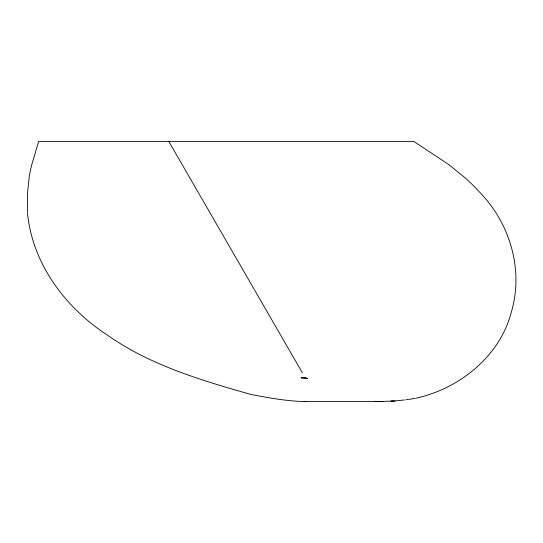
<?xml version="1.0" encoding="UTF-8"?>
<svg xmlns="http://www.w3.org/2000/svg" width="543" height="543" viewBox="0 0 543 543"><rect width="100%" height="100%" fill="white"/><g stroke="black" fill="none" stroke-linecap="round" stroke-linejoin="round"><path stroke-width="0.81" d="M415.823 398.216C459.324 388.761 500.069 356.242 511.323 312.069C523.941 270.007 509.911 223.139 479.557 192.12A206.897 206.897 0 0 0 465.636 178.287L448.593 164.448L413.725 141.377L38.662 141.377L31.657 165.099A133.598 133.598 0 0 0 29.234 176.964L27.55 192.779L27.408 211.763M415.028 398.358L409.334 399.322M405.94 399.791L408.655 399.417M404.549 399.96L395.168 400.87M392.894 401.019L380.236 401.521M391.293 401.209L395.1 400.972M390.885 401.229L394.659 400.999M377.86 401.582L379.408 401.555L375.172 401.562M378.994 401.569L383.107 401.508M383.005 401.515L378.451 401.576M378.179 401.576L382.523 401.528M382.781 401.521L374.494 401.562M379.632 401.569L305.166 401.555M377.738 401.548L375.227 401.562L379.448 401.548M375.091 401.562L379.333 401.555M374.772 401.562L378.905 401.569M303.53 401.589L305.981 401.61M303.13 401.576L305.044 401.589M302.526 401.515C285.116 400.822 267.875 397.768 250.812 394.408C201.154 380.324 150.092 365.195 107.439 335.133C65.248 307.705 32.207 263.606 27.442 212.551M305.763 377.826L301.005 377.799L307.535 378.566L305.207 377.69M302.342 372.729L168.764 141.377"/></g></svg>
